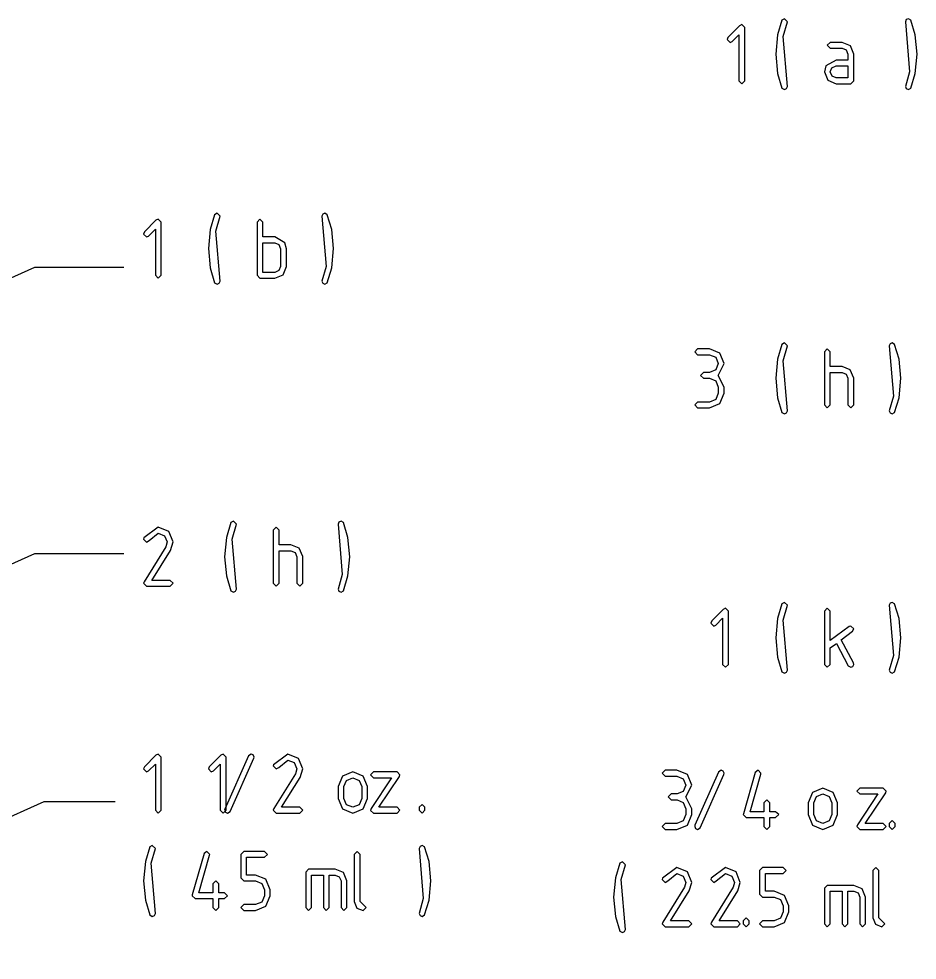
# Model space of a CAD drawing. Header units: metres. Extents: x 0 to 16.5, y 0 to 11.5.
# Drawn here: x 1.509 to 2.279, y 9.582 to 10.389 of the extents above; entities that cross this region are included whole.
import ezdxf

# ---------------------------------------------------------------- set-up
doc = ezdxf.new("R2010")
doc.units = ezdxf.units.M

msp = doc.modelspace()

# ---------------------------------------------------------------- linework, layer by layer
for points in [[(2.16433, 10.3738), (2.16792, 10.3864), (2.16531, 10.3889), (2.16319, 10.3878), (2.15944, 10.3752), (2.15782, 10.3587), (2.15944, 10.3421), (2.16319, 10.3295), (2.16531, 10.3283), (2.16715, 10.3291), (2.16792, 10.3308), (2.16433, 10.3738)], [(2.27251, 10.3435), (2.26893, 10.3308), (2.26969, 10.3291), (2.27149, 10.3283), (2.2736, 10.3295), (2.2774, 10.3421), (2.27903, 10.3587), (2.2774, 10.3752), (2.2736, 10.3878), (2.27149, 10.3889), (2.26969, 10.3882), (2.26893, 10.3864), (2.27251, 10.3435)], [(2.12625, 10.3358), (2.12875, 10.3333), (2.13129, 10.3358), (2.13129, 10.3814), (2.12875, 10.384), (2.12674, 10.3829), (2.11686, 10.373), (2.11615, 10.3712), (2.11865, 10.3687), (2.12044, 10.3695), (2.12625, 10.3753), (2.12625, 10.3358)], [(2.22222, 10.3333), (2.22472, 10.3358), (2.22472, 10.3586), (2.22185, 10.3658), (2.21463, 10.3687), (2.20449, 10.3687), (2.20199, 10.3662), (2.20449, 10.3637), (2.21463, 10.3637), (2.21821, 10.3622), (2.21972, 10.3586), (2.21972, 10.3535), (2.20958, 10.3535), (2.20079, 10.3485), (2.19949, 10.3435), (2.20236, 10.3363), (2.20958, 10.3333), (2.22222, 10.3333)], [(2.21972, 10.3384), (2.20958, 10.3384), (2.20606, 10.3398), (2.20449, 10.3435), (2.206, 10.347), (2.20958, 10.3485), (2.21972, 10.3485), (2.21972, 10.3384)], [(1.67822, 10.2071), (1.68181, 10.2198), (1.67919, 10.2223), (1.67708, 10.2211), (1.67333, 10.2085), (1.67171, 10.192), (1.67333, 10.1755), (1.67708, 10.1628), (1.67919, 10.1616), (1.68104, 10.1624), (1.68181, 10.1642), (1.67822, 10.2071)], [(1.77251, 10.1768), (1.76893, 10.1642), (1.76969, 10.1624), (1.77149, 10.1616), (1.7736, 10.1628), (1.7774, 10.1755), (1.77903, 10.192), (1.7774, 10.2085), (1.7736, 10.2211), (1.77149, 10.2223), (1.76969, 10.2215), (1.76893, 10.2198), (1.77251, 10.1768)], [(1.62625, 10.1692), (1.62875, 10.1667), (1.63129, 10.1692), (1.63129, 10.2147), (1.62875, 10.2173), (1.62674, 10.2163), (1.61686, 10.2064), (1.61615, 10.2045), (1.61865, 10.202), (1.62044, 10.2028), (1.62625, 10.2087), (1.62625, 10.1692)], [(1.73731, 10.1971), (1.72851, 10.202), (1.71837, 10.202), (1.71837, 10.2147), (1.71587, 10.2173), (1.71337, 10.2147), (1.71337, 10.1692), (1.71587, 10.1667), (1.72851, 10.1667), (1.73574, 10.1696), (1.73861, 10.1768), (1.73861, 10.1919), (1.73731, 10.1971)], [(1.7321, 10.1955), (1.73361, 10.1919), (1.73361, 10.1768), (1.7321, 10.1732), (1.72851, 10.1717), (1.71837, 10.1717), (1.71837, 10.1971), (1.72851, 10.1971), (1.7321, 10.1955)], [(2.10639, 10.0787), (2.10861, 10.0733), (2.10861, 10.0682), (2.10639, 10.0628), (2.10097, 10.0606), (2.09087, 10.0606), (2.08838, 10.0581), (2.09087, 10.0556), (2.10097, 10.0556), (2.10992, 10.0592), (2.11361, 10.0682), (2.11361, 10.0733), (2.10861, 10.0834), (2.11361, 10.0935), (2.10992, 10.1025), (2.10097, 10.1062), (2.09087, 10.1062), (2.08838, 10.1036), (2.09087, 10.1011), (2.10097, 10.1011), (2.10639, 10.099), (2.10861, 10.0935), (2.10639, 10.0881), (2.10107, 10.0859), (2.09597, 10.0859), (2.09347, 10.0834), (2.09597, 10.0809), (2.10107, 10.0809), (2.10639, 10.0787)], [(2.16433, 10.096), (2.16792, 10.1087), (2.16531, 10.1112), (2.16319, 10.11), (2.15944, 10.0974), (2.15782, 10.0809), (2.15944, 10.0643), (2.16319, 10.0517), (2.16531, 10.0505), (2.16715, 10.0513), (2.16792, 10.0531), (2.16433, 10.096)], [(2.19949, 10.0581), (2.20199, 10.0556), (2.20449, 10.0581), (2.20449, 10.0859), (2.21463, 10.0859), (2.21821, 10.0844), (2.21972, 10.0809), (2.21972, 10.0581), (2.22222, 10.0556), (2.22472, 10.0581), (2.22472, 10.0811), (2.22174, 10.0881), (2.21463, 10.0909), (2.20449, 10.0909), (2.20449, 10.1036), (2.20199, 10.1062), (2.19949, 10.1036), (2.19949, 10.0581)], [(2.25863, 10.0657), (2.25504, 10.0531), (2.25581, 10.0513), (2.2576, 10.0505), (2.25971, 10.0517), (2.26351, 10.0643), (2.26514, 10.0809), (2.26351, 10.0974), (2.25971, 10.11), (2.2576, 10.1112), (2.25581, 10.1104), (2.25504, 10.1087), (2.25863, 10.0657)], [(1.61637, 9.94428), (1.61615, 9.94325), (1.61865, 9.94065), (1.62082, 9.94194), (1.62875, 9.94835), (1.63417, 9.94607), (1.63639, 9.94075), (1.63514, 9.93653), (1.6166, 9.90668), (1.61615, 9.90528), (1.61865, 9.90278), (1.63889, 9.90278), (1.64139, 9.90528), (1.63889, 9.90782), (1.62321, 9.90782), (1.63911, 9.93343), (1.64139, 9.94075), (1.63769, 9.94971), (1.62875, 9.9534), (1.61637, 9.94428)], [(1.69211, 9.94325), (1.69569, 9.95589), (1.69308, 9.95839), (1.69097, 9.95725), (1.68722, 9.94461), (1.6856, 9.92811), (1.68722, 9.91157), (1.69097, 9.89893), (1.69308, 9.89774), (1.69493, 9.89854), (1.69569, 9.90028), (1.69211, 9.94325)], [(1.72726, 9.90528), (1.72976, 9.90278), (1.73226, 9.90528), (1.73226, 9.93317), (1.7424, 9.93317), (1.74599, 9.93164), (1.7475, 9.92811), (1.7475, 9.90528), (1.75, 9.90278), (1.7525, 9.90528), (1.7525, 9.92828), (1.74951, 9.93528), (1.7424, 9.93815), (1.73226, 9.93815), (1.73226, 9.95085), (1.72976, 9.9534), (1.72726, 9.95085), (1.72726, 9.90528)], [(1.7864, 9.91292), (1.78282, 9.90028), (1.78358, 9.89854), (1.78537, 9.89774), (1.78749, 9.89893), (1.79129, 9.91157), (1.79292, 9.92811), (1.79129, 9.94461), (1.78749, 9.95725), (1.78537, 9.95839), (1.78358, 9.95762), (1.78282, 9.95589), (1.7864, 9.91292)], [(2.16433, 9.87381), (2.16792, 9.88644), (2.16531, 9.88894), (2.16319, 9.88781), (2.15944, 9.87517), (2.15782, 9.85867), (2.15944, 9.84212), (2.16319, 9.82949), (2.16531, 9.82829), (2.16715, 9.8291), (2.16792, 9.83083), (2.16433, 9.87381)], [(2.25863, 9.84347), (2.25504, 9.83083), (2.25581, 9.8291), (2.2576, 9.82829), (2.25971, 9.82949), (2.26351, 9.84212), (2.26514, 9.85867), (2.26351, 9.87517), (2.25971, 9.88781), (2.2576, 9.88894), (2.25581, 9.88818), (2.25504, 9.88644), (2.25863, 9.84347)], [(2.11236, 9.83583), (2.11486, 9.83333), (2.1174, 9.83583), (2.1174, 9.8814), (2.11486, 9.88396), (2.11285, 9.88292), (2.10297, 9.87304), (2.10226, 9.87121), (2.10476, 9.86871), (2.10656, 9.86951), (2.11236, 9.87532), (2.11236, 9.83583)], [(2.20979, 9.85379), (2.22, 9.83469), (2.22222, 9.83333), (2.22401, 9.83404), (2.22472, 9.83583), (2.22439, 9.83703), (2.21382, 9.85688), (2.22368, 9.86426), (2.22472, 9.86621), (2.22222, 9.86871), (2.22071, 9.86828), (2.20449, 9.85618), (2.20449, 9.8814), (2.20199, 9.88396), (2.19949, 9.8814), (2.19949, 9.83583), (2.20199, 9.83333), (2.20449, 9.83583), (2.20449, 9.84987), (2.20979, 9.85379)], [(1.62625, 9.71083), (1.62875, 9.70833), (1.63129, 9.71083), (1.63129, 9.7564), (1.62875, 9.75896), (1.62674, 9.75792), (1.61686, 9.74804), (1.61615, 9.74621), (1.61865, 9.74371), (1.62044, 9.74451), (1.62625, 9.75032), (1.62625, 9.71083)], [(1.68181, 9.71083), (1.68431, 9.70833), (1.68685, 9.71083), (1.68685, 9.7564), (1.68431, 9.75896), (1.68229, 9.75792), (1.67242, 9.74804), (1.67171, 9.74621), (1.67421, 9.74371), (1.676, 9.74451), (1.68181, 9.75032), (1.68181, 9.71083)], [(1.68636, 9.7091), (1.68815, 9.70833), (1.69043, 9.70979), (1.71061, 9.75543), (1.71083, 9.7564), (1.71012, 9.75825), (1.70833, 9.75896), (1.70606, 9.75738), (1.68582, 9.71186), (1.6856, 9.71083), (1.68636, 9.7091)], [(1.72749, 9.74983), (1.72726, 9.74881), (1.72976, 9.74621), (1.73193, 9.7475), (1.73986, 9.7539), (1.74528, 9.75163), (1.7475, 9.74631), (1.74625, 9.74208), (1.72771, 9.71224), (1.72726, 9.71083), (1.72976, 9.70833), (1.75, 9.70833), (1.7525, 9.71083), (1.75, 9.71337), (1.73432, 9.71337), (1.75022, 9.73899), (1.7525, 9.74631), (1.74881, 9.75526), (1.73986, 9.75896), (1.72749, 9.74983)], [(1.78651, 9.71203), (1.79542, 9.70833), (1.80436, 9.71203), (1.80806, 9.72097), (1.80806, 9.73107), (1.80436, 9.74001), (1.79542, 9.74371), (1.78651, 9.74001), (1.78282, 9.73107), (1.78282, 9.72097), (1.78651, 9.71203)], [(1.81114, 9.71235), (1.8106, 9.71078), (1.8131, 9.70833), (1.83333, 9.70833), (1.83583, 9.71083), (1.83333, 9.71337), (1.81787, 9.71337), (1.83539, 9.73964), (1.83583, 9.7411), (1.83333, 9.74371), (1.8131, 9.74371), (1.8106, 9.74121), (1.8131, 9.73872), (1.82872, 9.73872), (1.81114, 9.71235)], [(2.07861, 9.71761), (2.08083, 9.71218), (2.08083, 9.70708), (2.07861, 9.70167), (2.07319, 9.69949), (2.0631, 9.69949), (2.0606, 9.69694), (2.0631, 9.69444), (2.07319, 9.69444), (2.08214, 9.69814), (2.08583, 9.70708), (2.08583, 9.71218), (2.08083, 9.72228), (2.08583, 9.73242), (2.08214, 9.74138), (2.07319, 9.74507), (2.0631, 9.74507), (2.0606, 9.74251), (2.0631, 9.74001), (2.07319, 9.74001), (2.07861, 9.73785), (2.08083, 9.73242), (2.07861, 9.727), (2.07329, 9.72483), (2.06819, 9.72483), (2.06569, 9.72228), (2.06819, 9.71978), (2.07329, 9.71978), (2.07861, 9.71761)], [(2.08914, 9.69521), (2.09093, 9.69444), (2.09321, 9.6959), (2.11339, 9.74154), (2.11361, 9.74251), (2.1129, 9.74436), (2.11111, 9.74507), (2.10883, 9.74349), (2.0886, 9.69797), (2.08838, 9.69694), (2.08914, 9.69521)], [(2.13254, 9.70458), (2.14774, 9.70458), (2.14774, 9.69694), (2.15028, 9.69444), (2.15278, 9.69694), (2.15278, 9.70458), (2.15776, 9.70458), (2.16037, 9.70708), (2.15776, 9.70958), (2.15278, 9.70958), (2.15278, 9.71718), (2.15028, 9.71972), (2.14774, 9.71718), (2.14774, 9.70958), (2.13585, 9.70958), (2.14501, 9.74175), (2.14518, 9.74251), (2.14264, 9.74507), (2.14025, 9.74317), (2.1301, 9.70779), (2.13004, 9.70708), (2.13254, 9.70458)], [(1.80083, 9.71556), (1.79542, 9.71337), (1.79004, 9.71556), (1.78782, 9.72097), (1.78782, 9.73107), (1.79004, 9.73649), (1.79542, 9.73872), (1.80083, 9.73649), (1.80306, 9.73107), (1.80306, 9.72097), (1.80083, 9.71556)], [(2.18929, 9.69814), (2.19819, 9.69444), (2.20714, 9.69814), (2.21083, 9.70708), (2.21083, 9.71718), (2.20714, 9.72613), (2.19819, 9.72982), (2.18929, 9.72613), (2.1856, 9.71718), (2.1856, 9.70708), (2.18929, 9.69814)], [(2.22781, 9.69846), (2.22726, 9.69689), (2.22976, 9.69444), (2.25, 9.69444), (2.2525, 9.69694), (2.25, 9.69949), (2.23454, 9.69949), (2.25206, 9.72575), (2.2525, 9.72721), (2.25, 9.72982), (2.22976, 9.72982), (2.22726, 9.72732), (2.22976, 9.72483), (2.24539, 9.72483), (2.22781, 9.69846)], [(2.20361, 9.70167), (2.19819, 9.69949), (2.19282, 9.70167), (2.1906, 9.70708), (2.1906, 9.71718), (2.19282, 9.7226), (2.19819, 9.72483), (2.20361, 9.7226), (2.20583, 9.71718), (2.20583, 9.70708), (2.20361, 9.70167)], [(1.85226, 9.71083), (1.85476, 9.70833), (1.85726, 9.71083), (1.85726, 9.71343), (1.85476, 9.71593), (1.85226, 9.71343), (1.85226, 9.71083)], [(2.25504, 9.69694), (2.25754, 9.69444), (2.26004, 9.69694), (2.26004, 9.69954), (2.25754, 9.70204), (2.25504, 9.69954), (2.25504, 9.69694)], [(1.62267, 9.66547), (1.62625, 9.67811), (1.62364, 9.68061), (1.62153, 9.67947), (1.61778, 9.66683), (1.61615, 9.65033), (1.61778, 9.63379), (1.62153, 9.62115), (1.62364, 9.61996), (1.62549, 9.62076), (1.62625, 9.6225), (1.62267, 9.66547)], [(1.85585, 9.63514), (1.85226, 9.6225), (1.85303, 9.62076), (1.85482, 9.61996), (1.85693, 9.62115), (1.86074, 9.63379), (1.86236, 9.65033), (1.86074, 9.66683), (1.85693, 9.67947), (1.85482, 9.68061), (1.85303, 9.67985), (1.85226, 9.67811), (1.85585, 9.63514)], [(1.66032, 9.63514), (1.67551, 9.63514), (1.67551, 9.6275), (1.67806, 9.625), (1.68056, 9.6275), (1.68056, 9.63514), (1.68554, 9.63514), (1.68815, 9.63764), (1.68554, 9.64014), (1.68056, 9.64014), (1.68056, 9.64774), (1.67806, 9.65028), (1.67551, 9.64774), (1.67551, 9.64014), (1.66362, 9.64014), (1.67279, 9.67231), (1.67296, 9.67307), (1.67042, 9.67563), (1.66803, 9.67372), (1.65787, 9.63835), (1.65782, 9.63764), (1.66032, 9.63514)], [(1.70199, 9.65033), (1.71208, 9.65033), (1.71744, 9.64817), (1.71972, 9.64274), (1.71972, 9.63764), (1.7175, 9.63222), (1.71208, 9.63004), (1.70199, 9.63004), (1.69949, 9.6275), (1.70199, 9.625), (1.71208, 9.625), (1.72103, 9.62869), (1.72472, 9.63764), (1.72472, 9.64274), (1.72103, 9.65169), (1.71208, 9.65539), (1.70449, 9.65539), (1.70449, 9.67057), (1.71972, 9.67057), (1.72222, 9.67307), (1.71972, 9.67563), (1.70199, 9.67563), (1.69949, 9.67307), (1.69949, 9.65283), (1.70199, 9.65033)], [(1.79671, 9.6326), (1.79883, 9.62706), (1.80431, 9.625), (1.80681, 9.6275), (1.80419, 9.6301), (1.80171, 9.6326), (1.80171, 9.67307), (1.79921, 9.67563), (1.79671, 9.67307), (1.79671, 9.6326)], [(2.02544, 9.65158), (2.02903, 9.66422), (2.02642, 9.66672), (2.02431, 9.66558), (2.02056, 9.65294), (2.01893, 9.63644), (2.02056, 9.6199), (2.02431, 9.60726), (2.02642, 9.60607), (2.02826, 9.60688), (2.02903, 9.60861), (2.02544, 9.65158)], [(2.06082, 9.65261), (2.0606, 9.65158), (2.0631, 9.64899), (2.06526, 9.65028), (2.07319, 9.65668), (2.07861, 9.6544), (2.08083, 9.64908), (2.07958, 9.64486), (2.06104, 9.61501), (2.0606, 9.61361), (2.0631, 9.61111), (2.08333, 9.61111), (2.08583, 9.61361), (2.08333, 9.61615), (2.06765, 9.61615), (2.08356, 9.64176), (2.08583, 9.64908), (2.08214, 9.65804), (2.07319, 9.66174), (2.06082, 9.65261)], [(2.10249, 9.65261), (2.10226, 9.65158), (2.10476, 9.64899), (2.10693, 9.65028), (2.11486, 9.65668), (2.12028, 9.6544), (2.1225, 9.64908), (2.12125, 9.64486), (2.10271, 9.61501), (2.10226, 9.61361), (2.10476, 9.61111), (2.125, 9.61111), (2.1275, 9.61361), (2.125, 9.61615), (2.10932, 9.61615), (2.12522, 9.64176), (2.1275, 9.64908), (2.12381, 9.65804), (2.11486, 9.66174), (2.10249, 9.65261)], [(2.14643, 9.63644), (2.15653, 9.63644), (2.16189, 9.63428), (2.16417, 9.62885), (2.16417, 9.62375), (2.16194, 9.61833), (2.15653, 9.61615), (2.14643, 9.61615), (2.14393, 9.61361), (2.14643, 9.61111), (2.15653, 9.61111), (2.16547, 9.61481), (2.16917, 9.62375), (2.16917, 9.62885), (2.16547, 9.63781), (2.15653, 9.6415), (2.14893, 9.6415), (2.14893, 9.65668), (2.16417, 9.65668), (2.16667, 9.65918), (2.16417, 9.66174), (2.14643, 9.66174), (2.14393, 9.65918), (2.14393, 9.63894), (2.14643, 9.63644)], [(2.24115, 9.61871), (2.24328, 9.61317), (2.24875, 9.61111), (2.25125, 9.61361), (2.24864, 9.61621), (2.24615, 9.61871), (2.24615, 9.65918), (2.24365, 9.66174), (2.24115, 9.65918), (2.24115, 9.61871)], [(1.7551, 9.65788), (1.7551, 9.6275), (1.7576, 9.625), (1.76014, 9.6275), (1.76014, 9.65539), (1.77024, 9.65539), (1.77024, 9.6275), (1.77274, 9.625), (1.77528, 9.6275), (1.77528, 9.65539), (1.78039, 9.65539), (1.7839, 9.65386), (1.78537, 9.65033), (1.78537, 9.6275), (1.78788, 9.625), (1.79042, 9.6275), (1.79042, 9.65028), (1.78749, 9.6575), (1.78028, 9.66037), (1.7576, 9.66037), (1.7551, 9.65788)], [(2.19954, 9.64399), (2.19954, 9.61361), (2.20204, 9.61111), (2.20458, 9.61361), (2.20458, 9.6415), (2.21468, 9.6415), (2.21468, 9.61361), (2.21718, 9.61111), (2.21972, 9.61361), (2.21972, 9.6415), (2.22483, 9.6415), (2.22835, 9.63997), (2.22982, 9.63644), (2.22982, 9.61361), (2.23232, 9.61111), (2.23486, 9.61361), (2.23486, 9.63639), (2.23193, 9.64361), (2.22472, 9.64649), (2.20204, 9.64649), (2.19954, 9.64399)], [(2.13004, 9.61361), (2.13254, 9.61111), (2.13504, 9.61361), (2.13504, 9.61621), (2.13254, 9.61871), (2.13004, 9.61621), (2.13004, 9.61361)]]:
    msp.add_lwpolyline(points, close=True)
for points in [[(1.09722, 9.98449), (1.52294, 10.176), (1.59924, 10.176)], [(1.09722, 9.73931), (1.52294, 9.93083), (1.59924, 9.93083)], [(1.22868, 9.58242), (1.53097, 9.71838), (1.59196, 9.71838)]]:
    msp.add_lwpolyline(points)

doc.saveas('drawing.dxf')
